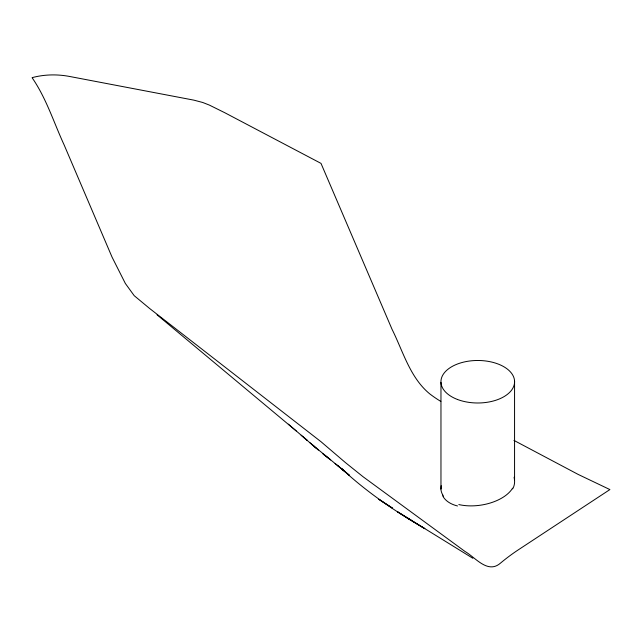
<?xml version="1.0" encoding="UTF-8"?>
<svg xmlns="http://www.w3.org/2000/svg" width="642" height="642" viewBox="0 0 642 642"><rect width="100%" height="100%" fill="white"/><g stroke="black" fill="none" stroke-linecap="round" stroke-linejoin="round"><path stroke-width="0.96" d="M441.198 485.665L440.966 489.043L440.966 382.375M512.717 488.153L512.324 488.859M513.953 440.404L578.209 474.446L609.9 489.573L518.182 549.921A171.149 98.812 -60 0 0 500.463 563.138C487.792 574.253 475.497 557.545 465.009 551.462L363.083 476.757L345.356 462.529L321 441.72L149.714 308.553L134.202 295.673L125.342 283.459L112.045 257.105L64.184 145.036C53.776 122.502 46.32 98.266 32.1 77.706A49.538 28.601 -60 0 1 34.299 77.096C45.895 74.328 58.061 74.255 69.745 76.494L193.836 100.136L202.695 102.471L209.34 105.079L224.852 112.759L321 163.381L392.085 329.386C403.096 351.463 410.029 377.656 429.755 393.883A110.512 63.807 60 0 0 440.829 401.419M411.289 520.373L424.852 528.663C395.271 511.441 366.871 492.173 341.761 468.812L349.641 475.497L312.213 444.697L318.368 450.082M406.723 517.556L411.153 520.301L397.438 511.738L472.857 558.275M323.905 454.64L330.678 459.881L322.798 453.774M337.331 465.322L345.203 471.701L335.108 463.54M157.049 314.797L296.211 430.918M301.13 435.204L307.293 440.452L288.33 424.145M303.353 437.09L313.938 446.214M309.998 442.787L316.153 448.148M443.373 496.146L442.747 495.142M514.098 477.239L514.563 480.208L514.563 381.091M512.164 488.835A37.18 20.528 -8.7 0 1 458.813 504.556M514.539 480.208A36.923 23.12 -0.6 0 1 513.078 488.217M442.852 495.102A36.056 22.053 -13.5 0 1 440.902 489.052M457.529 505.976A36.626 22.374 -15.3 0 1 442.932 496.306M392.374 508.063L378.868 499.324L392.374 508.063M457.489 399.476A36.811 21.25 0 0 0 514.515 383.001A36.811 21.25 0 0 0 461.293 362.73A36.811 21.25 0 0 0 457.489 399.476"/></g></svg>
